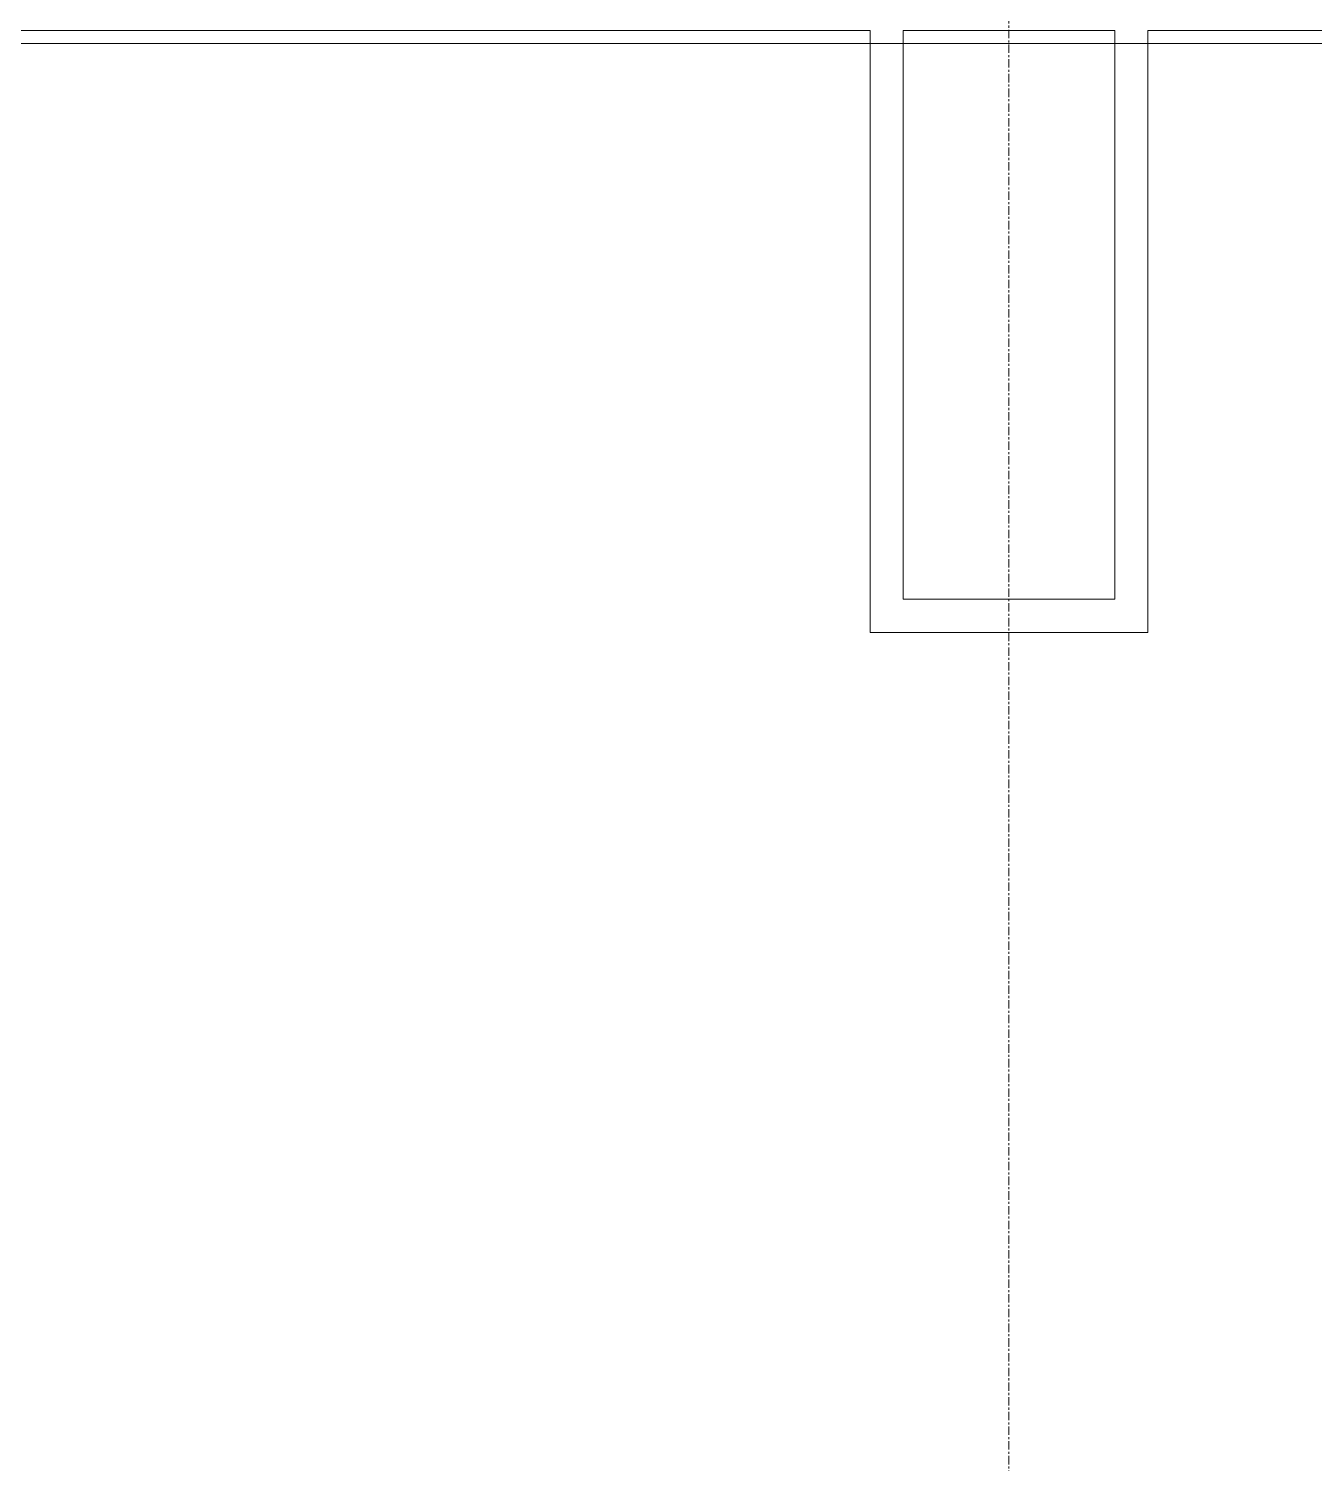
# Model space of a CAD drawing. Header units: millimetres. Extents: x -21807 to 26525, y -2564 to 60640.
# Drawn here: x -13680 to -11737, y 55971 to 58139 of the extents above; entities that cross this region are included whole.
import ezdxf

# ---------------------------------------------------------------- set-up
doc = ezdxf.new("R2010")
doc.units = ezdxf.units.MM
doc.linetypes.add('Grid Line', pattern=[22.225, 12.7, -3.175, 3.175, -3.175])
doc.layers.add('A-WALL', color=7, linetype='Continuous', lineweight=9)
doc.layers.add('S-GRID', color=7, linetype='Continuous', lineweight=9)

# ---------------------------------------------------------------- blocks, each defined once
blk = doc.blocks.new('AK-SGS-M3-A_rvt-1-MẶT BẰNG PHÂN VÙNG ÁP SUẤT')
at = {"layer": 'A-WALL', "color": 7, "lineweight": 13, "true_color": 0xececec}
for p, q in [((-15908.6, 58136.9), (-12408.6, 58136.9)), ((-12408.6, 58136.9), (-12408.6, 58119.7)), ((-12358.6, 58119.4), (-12358.6, 58136.9)), ((-12358.6, 58136.9), (-12038.6, 58136.9)), ((-12038.6, 58136.9), (-12038.6, 58117.3)), ((-11988.6, 58116.9), (-11988.6, 58136.9)), ((-11988.6, 58136.9), (-6555.2, 58136.9)), ((-12408.6, 58119.4), (-12408.6, 58117.3)), ((-12408.6, 58116.9), (-12358.6, 58116.9)), ((-12358.6, 58116.9), (-12358.6, 58119.1)), ((-12038.6, 58116.9), (-11988.6, 58116.9))]:
    blk.add_line(p, q, dxfattribs=at)
at = {"layer": 'A-WALL', "color": 254, "lineweight": 13, "true_color": 0xe0e0e0}
for p, q in [((-12408.6, 58136.9), (-15908.6, 58136.9)), ((-12408.6, 58119.7), (-12408.6, 58136.9)), ((-12358.6, 58136.9), (-12358.6, 58119.4)), ((-12038.6, 58136.9), (-12358.6, 58136.9)), ((-12038.6, 58117.3), (-12038.6, 58136.9)), ((-11988.6, 58136.9), (-11988.6, 58116.9)), ((-6555.2, 58136.9), (-11988.6, 58136.9)), ((-13958.6, 58116.9), (-12408.6, 58116.9)), ((-12408.6, 58117.3), (-12408.6, 58119.4)), ((-12408.6, 58116.9), (-12408.6, 57276.9)), ((-12358.6, 58119.1), (-12358.6, 58116.9)), ((-12358.6, 57276.9), (-12358.6, 58116.9)), ((-12358.6, 58116.9), (-12038.6, 58116.9)), ((-12038.6, 58116.9), (-12038.6, 57276.9)), ((-11988.6, 57226.9), (-11988.6, 58116.9)), ((-11988.6, 58116.9), (-6555.2, 58116.9)), ((-12408.6, 57226.9), (-12408.6, 57276.9)), ((-12038.6, 57276.9), (-12358.6, 57276.9)), ((-12408.6, 57226.9), (-12038.6, 57226.9)), ((-11988.6, 57226.9), (-12038.6, 57226.9))]:
    blk.add_line(p, q, dxfattribs=at)
at = {"layer": 'A-WALL', "color": 254, "lineweight": 13, "true_color": 0xcccccc}
for p, q in [((-13958.6, 58116.9), (-12408.6, 58116.9)), ((-12408.6, 58116.9), (-12408.6, 57276.9)), ((-12358.6, 57276.9), (-12358.6, 58116.9)), ((-12358.6, 58116.9), (-12038.6, 58116.9)), ((-12038.6, 58116.9), (-12038.6, 57276.9)), ((-11988.6, 57226.9), (-11988.6, 58116.9)), ((-11988.6, 58116.9), (-6555.2, 58116.9)), ((-12408.6, 57276.9), (-12408.6, 57226.9)), ((-12038.6, 57276.9), (-12358.6, 57276.9)), ((-12408.6, 57226.9), (-12038.6, 57226.9)), ((-12038.6, 57226.9), (-11988.6, 57226.9))]:
    blk.add_line(p, q, dxfattribs=at)
at = {"layer": 'A-WALL', "color": 7, "lineweight": 13, "true_color": 0xf3f3f3}
for p, q in [((-12408.6, 58116.9), (-12358.6, 58116.9)), ((-12038.6, 58116.9), (-11988.6, 58116.9))]:
    blk.add_line(p, q, dxfattribs=at)

msp = doc.modelspace()

# ---------------------------------------------------------------- linework, layer by layer
at = {"layer": 'S-GRID', "linetype": 'Grid Line'}
msp.add_line((-12198.6, 43567.6), (-12198.6, 59870.5), dxfattribs=at)

# ---------------------------------------------------------------- block references
at = {"lineweight": 5}
msp.add_blockref('AK-SGS-M3-A_rvt-1-MẶT BẰNG PHÂN VÙNG ÁP SUẤT', (0, 0), dxfattribs=at)

doc.saveas('drawing.dxf')
